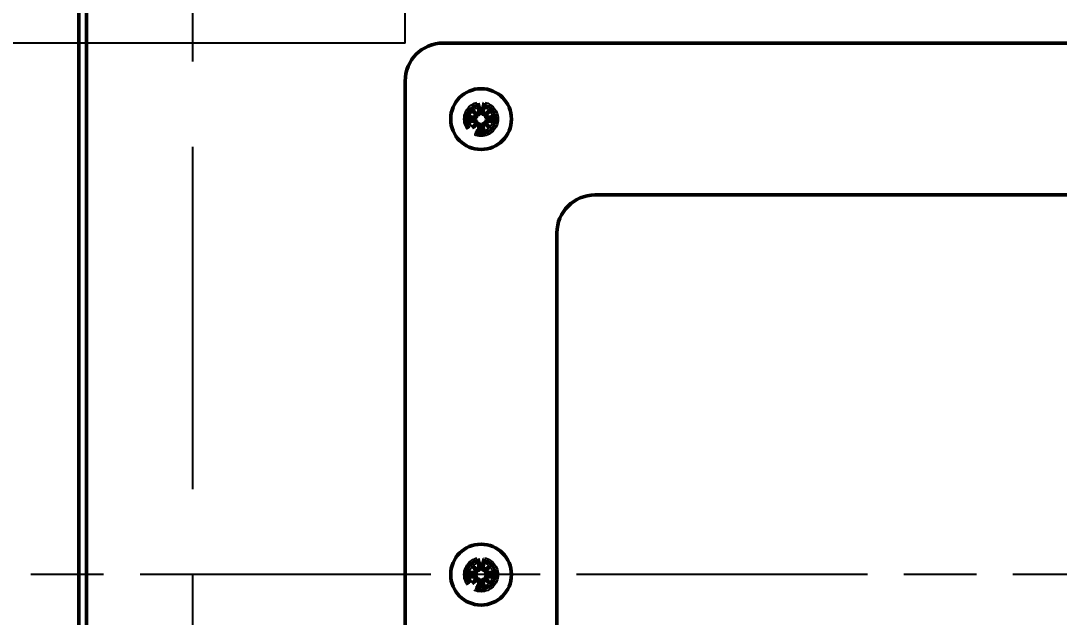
# Model space of a CAD drawing. Header units: millimetres. Extents: x 0 to 4200, y 0 to 2970.
# Drawn here: x 655.6 to 792.4, y 2199.6 to 2278.1 of the extents above; entities that cross this region are included whole.
import ezdxf

# ---------------------------------------------------------------- set-up
doc = ezdxf.new("R2010")
doc.units = ezdxf.units.MM
doc.header["$LTSCALE"] = 10
doc.linetypes.add('CHAIN', pattern=[0.7087, 0.4724, -0.0591, 0.1181, -0.0591])
doc.linetypes.add('DASHED', pattern=[0.2067, 0.1654, -0.0413])
for name, color, linetype, lineweight in [('Centerline (ANSI)', 7, 'Continuous', 25), ('Co ban', 7, 'Continuous', 50), ('Dimension (ANSI)', 7, 'Continuous', 25)]:
    doc.layers.add(name, color=color, linetype=linetype, lineweight=lineweight)
doc.layers.add('Manh', color=7, linetype='DASHED', lineweight=25, true_color=0x008000)
doc.styles.add('StandardAM_ANSI', font='')
doc.styles.get('StandardAM_ANSI').set_extended_font_data('VNI-Helve-Condense')
doc.dimstyles.new('Default - mm (ANSI)', dxfattribs={"dimscale": 10, "dimtxt": 5, "dimasz": 4, "dimexe": 2, "dimexo": 0.5, "dimgap": 0.8, "dimtad": 1, "dimtoh": 1, "dimdec": 0, "dimrnd": 1e-08, "dimzin": 4, "dimdsep": 46, "dimtxsty": 'StandardAM_ANSI', "dimcen": 0.09, "dimdle": 10, "dimclrd": 256, "dimclre": 256, "dimclrt": 256, "dimadec": 1, "dimazin": 1, "dimtfac": 0.61, "dimtofl": 0, "dimtmove": 0, "dimatfit": 3, "dimldrblk": 'DOT', "dimfxl": 1, "dimtolj": 1, "dimtzin": 4, "dimlwd": -1, "dimlwe": -1, "dimarcsym": 0})

# ---------------------------------------------------------------- blocks, each defined once
blk = doc.blocks.new('*D6')
at = {"layer": 'Defpoints', "color": 0, "transparency": 16777216}
for p in [(711.27, 2275.2), (560.53, 2135.2), (711.27, 2135.2)]:
    blk.add_point(p, dxfattribs=at)
at = {"layer": 'Dimension (ANSI)', "transparency": 16777216}
for p, q in [((706.27, 2275.2), (540.53, 2275.2)), ((560.53, 2235.2), (560.53, 2175.2)), ((706.27, 2135.2), (540.53, 2135.2))]:
    blk.add_line(p, q, dxfattribs=at)
for points in [[(553.86, 2235.2), (567.19, 2235.2), (560.53, 2275.2)], [(553.86, 2175.2), (567.19, 2175.2), (560.53, 2135.2)]]:
    blk.add_solid(points, dxfattribs=at)
at = {"layer": 'Dimension (ANSI)', "color": 150, "true_color": 0x0080ff, "transparency": 16777216, "insert": (501.46, 2159), "char_height": 50, "attachment_point": 1, "rotation": 90, "style": 'StandardAM_ANSI'}
blk.add_mtext('\\A1;140', dxfattribs=at)
blk = doc.blocks.new('_Dot')
at = {"color": 0, "linetype": 'ByBlock', "lineweight": -2}
blk.add_line((-0.5, 0), (-1, 0), dxfattribs=at)
at = {"color": 0, "linetype": 'ByBlock', "const_width": 0.5}
blk.add_lwpolyline([(-0.25, 0, 1), (0.25, 0, 1)], format="xyb", close=True, dxfattribs=at)
blk = doc.blocks.new('*D7')
at = {"layer": 'Defpoints', "color": 0, "transparency": 16777216}
for p in [(1826.27, 2353.57), (706.27, 2270.2), (1826.27, 2270.2)]:
    blk.add_point(p, dxfattribs=at)
at = {"layer": 'Dimension (ANSI)', "transparency": 16777216}
for p, q in [((706.27, 2275.2), (706.27, 2373.57)), ((1826.27, 2275.2), (1826.27, 2373.57)), ((746.27, 2353.57), (1786.27, 2353.57))]:
    blk.add_line(p, q, dxfattribs=at)
for points in [[(746.27, 2360.24), (746.27, 2346.91), (706.27, 2353.57)], [(1786.27, 2360.24), (1786.27, 2346.91), (1826.27, 2353.57)]]:
    blk.add_solid(points, dxfattribs=at)
at = {"layer": 'Dimension (ANSI)', "color": 150, "true_color": 0x0080ff, "transparency": 16777216, "insert": (1203.19, 2412.64), "char_height": 50, "attachment_point": 1, "style": 'StandardAM_ANSI'}
blk.add_mtext('\\A1;1120', dxfattribs=at)
blk = doc.blocks.new('*D11')
at = {"layer": 'Defpoints', "color": 0, "transparency": 16777216}
for p in [(664.27, 2558.2), (444.27, 1852.2), (664.27, 1852.2)]:
    blk.add_point(p, dxfattribs=at)
at = {"layer": 'Dimension (ANSI)', "transparency": 16777216}
for p, q in [((659.27, 2558.2), (424.27, 2558.2)), ((444.27, 2518.2), (444.27, 1892.2)), ((659.27, 1852.2), (424.27, 1852.2))]:
    blk.add_line(p, q, dxfattribs=at)
for points in [[(437.61, 2518.2), (450.94, 2518.2), (444.27, 2558.2)], [(437.61, 1892.2), (450.94, 1892.2), (444.27, 1852.2)]]:
    blk.add_solid(points, dxfattribs=at)
at = {"layer": 'Dimension (ANSI)', "color": 150, "true_color": 0x0080ff, "transparency": 16777216, "insert": (385.21, 2156.4), "char_height": 50, "attachment_point": 1, "rotation": 90, "style": 'StandardAM_ANSI'}
blk.add_mtext('\\A1;706', dxfattribs=at)

msp = doc.modelspace()

# ---------------------------------------------------------------- linework, layer by layer
at = {"layer": 'Centerline (ANSI)', "linetype": 'CHAIN', "ltscale": 8.113447}
msp.add_line((2549.67, 2205.2), (583.52, 2205.2), dxfattribs=at)
at = {"layer": 'Co ban'}
for p, q in [((663.27, 2025.94), (663.27, 2384.46)), ((664.27, 2025.94), (664.27, 2384.46)), ((664.27, 2384.46), (664.27, 2025.94)), ((711.27, 2275.2), (1821.27, 2275.2)), ((706.27, 2140.2), (706.27, 2270.2)), ((715.11, 2266.36), (715.6, 2265.87)), ((715.6, 2265.87), (715.74, 2265.73)), ((716.95, 2265.87), (716.81, 2265.73)), ((717.43, 2266.36), (716.95, 2265.87)), ((715.11, 2264.04), (715.6, 2264.52)), ((715.6, 2264.52), (715.74, 2264.66)), ((716.95, 2264.52), (716.81, 2264.66)), ((717.43, 2264.04), (716.95, 2264.52)), ((731.27, 2255.2), (921.27, 2255.2)), ((726.27, 2160.2), (726.27, 2250.2)), ((715.11, 2206.36), (715.6, 2205.87)), ((715.6, 2205.87), (715.74, 2205.73)), ((716.95, 2205.87), (716.81, 2205.73)), ((717.43, 2206.36), (716.95, 2205.87)), ((715.11, 2204.04), (715.6, 2204.52)), ((715.6, 2204.52), (715.74, 2204.66)), ((716.95, 2204.52), (716.81, 2204.66)), ((717.43, 2204.04), (716.95, 2204.52))]:
    msp.add_line(p, q, dxfattribs=at)
for centre in [(716.27, 2265.2), (716.27, 2205.2)]:
    msp.add_circle(centre, 4, dxfattribs=at)
for centre, radius, start, end in [((711.27, 2270.2), 5, 90, 180), ((716.27, 2265.2), 1.34, 82.3918, 97.6082), ((716.27, 2265.2), 1.34, 172.3918, 187.6082), ((716.27, 2265.2), 1.34, 352.3918, 7.6082), ((716.27, 2265.2), 1.34, 262.3918, 277.6082), ((731.27, 2250.2), 5, 90, 180), ((716.27, 2205.2), 1.34, 82.3918, 97.6082), ((716.27, 2205.2), 1.34, 172.3918, 187.6082), ((716.27, 2205.2), 1.34, 352.3918, 7.6082), ((716.27, 2205.2), 1.34, 262.3918, 277.6082)]:
    msp.add_arc(centre, radius, start, end, dxfattribs=at)
for centre, major_axis, ratio, start_param, end_param in [((716.68, 2265.25), (0.78, -6.44), 0.087156, 4.378084, 4.547777), ((715.87, 2265.25), (0.78, 6.44), 0.087156, 4.877001, 5.046694), ((717, 2265.82), (-4.2, 4.86), 0.173648, 1.313224, 1.430376), ((715.65, 2264.47), (4.86, -4.2), 0.173648, 1.711217, 1.828368), ((715.37, 2265.86), (-0.188, -0.163), 0.868224, 2.023807, 2.409971), ((715.61, 2266.1), (-0.163, -0.188), 0.868224, 0.731621, 1.117785), ((716.9, 2264.47), (4.86, 4.2), 0.173648, 1.313224, 1.430376), ((716.94, 2266.1), (-0.163, 0.188), 0.868224, 2.023807, 2.409971), ((717.18, 2265.86), (-0.188, 0.163), 0.868224, 0.731621, 1.117785), ((715.55, 2265.82), (-4.2, -4.86), 0.173648, 1.711217, 1.828368), ((716.23, 2264.79), (-6.44, 0.78), 0.087156, 4.877001, 5.046694), ((716.23, 2265.6), (6.44, 0.78), 0.087156, 4.378084, 4.547777), ((717, 2264.57), (4.2, 4.86), 0.173648, 1.711217, 1.828368), ((715.65, 2265.92), (-4.86, -4.2), 0.173648, 1.313224, 1.430376), ((715.37, 2264.54), (0.188, -0.163), 0.868224, 0.731621, 1.117785), ((715.61, 2264.29), (0.163, -0.188), 0.868224, 2.023807, 2.409971), ((716.94, 2264.29), (0.163, 0.188), 0.868224, 0.731621, 1.117785), ((716.9, 2265.92), (-4.86, 4.2), 0.173648, 1.711217, 1.828368), ((717.18, 2264.54), (0.188, 0.163), 0.868224, 2.023807, 2.409971), ((715.55, 2264.57), (4.2, -4.86), 0.173648, 1.313224, 1.430376), ((716.32, 2264.79), (-6.44, -0.78), 0.087156, 4.378084, 4.547777), ((716.32, 2265.6), (6.44, -0.78), 0.087156, 4.877001, 5.046694), ((716.68, 2265.15), (-0.78, -6.44), 0.087156, 4.877001, 5.046694), ((715.87, 2265.15), (-0.78, 6.44), 0.087156, 4.378084, 4.547777), ((716.68, 2205.25), (0.78, -6.44), 0.087156, 4.378084, 4.547777), ((715.87, 2205.25), (0.78, 6.44), 0.087156, 4.877001, 5.046694), ((717, 2205.82), (-4.2, 4.86), 0.173648, 1.313224, 1.430376), ((715.65, 2204.47), (4.86, -4.2), 0.173648, 1.711217, 1.828368), ((715.37, 2205.86), (-0.188, -0.163), 0.868224, 2.023807, 2.409971), ((715.61, 2206.1), (-0.163, -0.188), 0.868224, 0.731621, 1.117785), ((716.9, 2204.47), (4.86, 4.2), 0.173648, 1.313224, 1.430376), ((716.94, 2206.1), (-0.163, 0.188), 0.868224, 2.023807, 2.409971), ((717.18, 2205.86), (-0.188, 0.163), 0.868224, 0.731621, 1.117785), ((715.55, 2205.82), (-4.2, -4.86), 0.173648, 1.711217, 1.828368), ((716.23, 2204.79), (-6.44, 0.78), 0.087156, 4.877001, 5.046694), ((716.23, 2205.6), (6.44, 0.78), 0.087156, 4.378084, 4.547777), ((717, 2204.57), (4.2, 4.86), 0.173648, 1.711217, 1.828368), ((715.65, 2205.92), (-4.86, -4.2), 0.173648, 1.313224, 1.430376), ((715.37, 2204.54), (0.188, -0.163), 0.868224, 0.731621, 1.117785), ((715.61, 2204.29), (0.163, -0.188), 0.868224, 2.023807, 2.409971), ((716.94, 2204.29), (0.163, 0.188), 0.868224, 0.731621, 1.117785), ((716.9, 2205.92), (-4.86, 4.2), 0.173648, 1.711217, 1.828368), ((717.18, 2204.54), (0.188, 0.163), 0.868224, 2.023807, 2.409971), ((715.55, 2204.57), (4.2, -4.86), 0.173648, 1.313224, 1.430376), ((716.32, 2204.79), (-6.44, -0.78), 0.087156, 4.378084, 4.547777), ((716.32, 2205.6), (6.44, -0.78), 0.087156, 4.877001, 5.046694), ((716.68, 2205.15), (-0.78, -6.44), 0.087156, 4.877001, 5.046694), ((715.87, 2205.15), (-0.78, 6.44), 0.087156, 4.378084, 4.547777)]:
    msp.add_ellipse(centre, major_axis=major_axis, ratio=ratio, start_param=start_param, end_param=end_param, dxfattribs=at)
for points, knots in [([(715.92, 2267.09), (715.92, 2267.1), (715.92, 2267.11), (715.91, 2267.14), (715.91, 2267.16), (715.9, 2267.2), (715.9, 2267.22), (715.9, 2267.26), (715.89, 2267.28), (715.89, 2267.29)], [0.05658644, 0.05658644, 0.05658644, 0.05658644, 0.06161587, 0.06161587, 0.06775669, 0.06775669, 0.07390904, 0.07390904, 0.07912293, 0.07912293, 0.07912293, 0.07912293]), ([(716.66, 2267.29), (716.65, 2267.28), (716.65, 2267.26), (716.65, 2267.22), (716.64, 2267.2), (716.64, 2267.16), (716.63, 2267.14), (716.63, 2267.11), (716.63, 2267.1), (716.62, 2267.09)], [0.01947687, 0.01947687, 0.01947687, 0.01947687, 0.02469076, 0.02469076, 0.03084311, 0.03084311, 0.03698394, 0.03698394, 0.04201336, 0.04201336, 0.04201336, 0.04201336]), ([(716, 2266.23), (716, 2266.2), (716, 2266.16), (715.97, 2266.08), (715.95, 2266.04), (715.91, 2265.98), (715.88, 2265.95), (715.81, 2265.91), (715.77, 2265.9), (715.72, 2265.9), (715.7, 2265.89), (715.69, 2265.89)], [0, 0, 0, 0, 0.01151442, 0.01151442, 0.02302884, 0.02302884, 0.0344178, 0.0344178, 0.04580676, 0.04580676, 0.0498478, 0.0498478, 0.0498478, 0.0498478]), ([(716.14, 2266.25), (716.14, 2266.25), (716.14, 2266.24), (716.15, 2266.19), (716.15, 2266.14), (716.13, 2266.05), (716.12, 2266.01), (716.08, 2265.94), (716.06, 2265.9), (716, 2265.84), (715.96, 2265.81), (715.89, 2265.77), (715.85, 2265.75), (715.79, 2265.74), (715.76, 2265.73), (715.74, 2265.73)], [0.18013192, 0.18013192, 0.18013192, 0.18013192, 0.18231103, 0.18231103, 0.1966644, 0.1966644, 0.21101777, 0.21101777, 0.22326588, 0.22326588, 0.23551399, 0.23551399, 0.24776211, 0.24776211, 0.25510696, 0.25510696, 0.25510696, 0.25510696]), ([(716.81, 2265.73), (716.79, 2265.73), (716.76, 2265.74), (716.69, 2265.75), (716.65, 2265.77), (716.58, 2265.81), (716.55, 2265.84), (716.49, 2265.9), (716.47, 2265.94), (716.43, 2266.01), (716.41, 2266.05), (716.4, 2266.14), (716.4, 2266.19), (716.4, 2266.23), (716.4, 2266.24), (716.4, 2266.25), (716.41, 2266.25)], [-0.07279593, -0.07279593, -0.07279593, -0.07279593, -0.06545108, -0.06545108, -0.05320296, -0.05320296, -0.04095485, -0.04095485, -0.02870674, -0.02870674, -0.01435337, -0.01435337, 0, 0, 0, 0.00217911, 0.00217911, 0.00217911, 0.00217911]), ([(716.86, 2265.89), (716.86, 2265.89), (716.86, 2265.89), (716.82, 2265.9), (716.78, 2265.9), (716.7, 2265.93), (716.67, 2265.96), (716.61, 2266.01), (716.59, 2266.04), (716.56, 2266.12), (716.55, 2266.16), (716.55, 2266.21), (716.55, 2266.22), (716.55, 2266.23)], [0.02262869, 0.02262869, 0.02262869, 0.02262869, 0.02311382, 0.02311382, 0.03450698, 0.03450698, 0.04590014, 0.04590014, 0.05733833, 0.05733833, 0.06877652, 0.06877652, 0.07249219, 0.07249219, 0.07249219, 0.07249219]), ([(714.18, 2265.58), (714.19, 2265.58), (714.21, 2265.58), (714.25, 2265.57), (714.27, 2265.57), (714.31, 2265.56), (714.33, 2265.56), (714.36, 2265.55), (714.37, 2265.55), (714.38, 2265.55)], [0.01947687, 0.01947687, 0.01947687, 0.01947687, 0.02469076, 0.02469076, 0.03084311, 0.03084311, 0.03698394, 0.03698394, 0.04201336, 0.04201336, 0.04201336, 0.04201336]), ([(714.38, 2264.85), (714.37, 2264.84), (714.36, 2264.84), (714.33, 2264.84), (714.31, 2264.83), (714.27, 2264.83), (714.25, 2264.82), (714.21, 2264.82), (714.19, 2264.82), (714.18, 2264.82)], [0.05658644, 0.05658644, 0.05658644, 0.05658644, 0.06161587, 0.06161587, 0.06775669, 0.06775669, 0.07390904, 0.07390904, 0.07912293, 0.07912293, 0.07912293, 0.07912293]), ([(715.74, 2265.73), (715.74, 2265.71), (715.73, 2265.68), (715.72, 2265.62), (715.7, 2265.58), (715.66, 2265.51), (715.63, 2265.47), (715.57, 2265.41), (715.53, 2265.39), (715.46, 2265.35), (715.42, 2265.34), (715.33, 2265.32), (715.28, 2265.32), (715.24, 2265.33), (715.23, 2265.33), (715.23, 2265.33), (715.22, 2265.33)], [-0.07279593, -0.07279593, -0.07279593, -0.07279593, -0.06545108, -0.06545108, -0.05320296, -0.05320296, -0.04095485, -0.04095485, -0.02870674, -0.02870674, -0.01435337, -0.01435337, 0, 0, 0, 0.00217911, 0.00217911, 0.00217911, 0.00217911]), ([(715.22, 2265.07), (715.23, 2265.07), (715.23, 2265.07), (715.28, 2265.07), (715.33, 2265.07), (715.42, 2265.06), (715.46, 2265.04), (715.53, 2265), (715.57, 2264.98), (715.63, 2264.92), (715.66, 2264.89), (715.7, 2264.82), (715.72, 2264.78), (715.73, 2264.71), (715.74, 2264.68), (715.74, 2264.66)], [0.18013192, 0.18013192, 0.18013192, 0.18013192, 0.18231103, 0.18231103, 0.1966644, 0.1966644, 0.21101777, 0.21101777, 0.22326588, 0.22326588, 0.23551399, 0.23551399, 0.24776211, 0.24776211, 0.25510696, 0.25510696, 0.25510696, 0.25510696]), ([(715.58, 2265.78), (715.58, 2265.78), (715.58, 2265.78), (715.58, 2265.74), (715.57, 2265.7), (715.54, 2265.62), (715.51, 2265.59), (715.46, 2265.54), (715.43, 2265.51), (715.35, 2265.48), (715.31, 2265.47), (715.26, 2265.47), (715.25, 2265.47), (715.24, 2265.47)], [0.02262944, 0.02262944, 0.02262944, 0.02262944, 0.02319765, 0.02319765, 0.0345489, 0.0345489, 0.04590016, 0.04590016, 0.05733835, 0.05733835, 0.06877655, 0.06877655, 0.07249221, 0.07249221, 0.07249221, 0.07249221]), ([(715.24, 2264.92), (715.27, 2264.92), (715.32, 2264.92), (715.39, 2264.9), (715.43, 2264.88), (715.49, 2264.83), (715.52, 2264.8), (715.56, 2264.73), (715.57, 2264.69), (715.58, 2264.64), (715.58, 2264.63), (715.58, 2264.61)], [0, 0, 0, 0, 0.01151442, 0.01151442, 0.02302884, 0.02302884, 0.0344178, 0.0344178, 0.04580676, 0.04580676, 0.0498478, 0.0498478, 0.0498478, 0.0498478]), ([(715.69, 2264.5), (715.69, 2264.5), (715.69, 2264.5), (715.73, 2264.5), (715.77, 2264.49), (715.85, 2264.46), (715.88, 2264.44), (715.93, 2264.38), (715.96, 2264.35), (715.99, 2264.27), (716, 2264.23), (716, 2264.18), (716, 2264.17), (716, 2264.16)], [0.02262944, 0.02262944, 0.02262944, 0.02262944, 0.02319765, 0.02319765, 0.0345489, 0.0345489, 0.04590016, 0.04590016, 0.05733835, 0.05733835, 0.06877655, 0.06877655, 0.07249221, 0.07249221, 0.07249221, 0.07249221]), ([(715.74, 2264.66), (715.76, 2264.66), (715.79, 2264.66), (715.85, 2264.64), (715.89, 2264.62), (715.96, 2264.58), (716, 2264.55), (716.06, 2264.49), (716.08, 2264.46), (716.12, 2264.39), (716.13, 2264.34), (716.15, 2264.25), (716.15, 2264.2), (716.15, 2264.16), (716.14, 2264.15), (716.14, 2264.15), (716.14, 2264.14)], [-0.07279593, -0.07279593, -0.07279593, -0.07279593, -0.06545108, -0.06545108, -0.05320296, -0.05320296, -0.04095485, -0.04095485, -0.02870674, -0.02870674, -0.01435337, -0.01435337, 0, 0, 0, 0.00217911, 0.00217911, 0.00217911, 0.00217911]), ([(716.41, 2264.14), (716.4, 2264.15), (716.4, 2264.15), (716.4, 2264.2), (716.4, 2264.25), (716.41, 2264.34), (716.43, 2264.39), (716.47, 2264.46), (716.49, 2264.49), (716.55, 2264.55), (716.58, 2264.58), (716.65, 2264.62), (716.69, 2264.64), (716.76, 2264.66), (716.79, 2264.66), (716.81, 2264.66)], [0.18013192, 0.18013192, 0.18013192, 0.18013192, 0.18231103, 0.18231103, 0.1966644, 0.1966644, 0.21101777, 0.21101777, 0.22326588, 0.22326588, 0.23551399, 0.23551399, 0.24776211, 0.24776211, 0.25510696, 0.25510696, 0.25510696, 0.25510696]), ([(716.55, 2264.16), (716.55, 2264.2), (716.55, 2264.24), (716.57, 2264.32), (716.59, 2264.35), (716.64, 2264.41), (716.67, 2264.44), (716.74, 2264.48), (716.78, 2264.49), (716.83, 2264.5), (716.85, 2264.5), (716.86, 2264.5)], [0, 0, 0, 0, 0.01154742, 0.01154742, 0.02309483, 0.02309483, 0.0344508, 0.0344508, 0.04580677, 0.04580677, 0.04984781, 0.04984781, 0.04984781, 0.04984781]), ([(717.33, 2265.33), (717.32, 2265.33), (717.32, 2265.33), (717.27, 2265.32), (717.22, 2265.32), (717.13, 2265.34), (717.09, 2265.35), (717.01, 2265.39), (716.98, 2265.41), (716.92, 2265.47), (716.89, 2265.51), (716.85, 2265.58), (716.83, 2265.62), (716.82, 2265.68), (716.81, 2265.71), (716.81, 2265.73)], [0.18013192, 0.18013192, 0.18013192, 0.18013192, 0.18231103, 0.18231103, 0.1966644, 0.1966644, 0.21101777, 0.21101777, 0.22326588, 0.22326588, 0.23551399, 0.23551399, 0.24776211, 0.24776211, 0.25510696, 0.25510696, 0.25510696, 0.25510696]), ([(716.81, 2264.66), (716.81, 2264.68), (716.82, 2264.71), (716.83, 2264.78), (716.85, 2264.82), (716.89, 2264.89), (716.92, 2264.92), (716.98, 2264.98), (717.01, 2265), (717.09, 2265.04), (717.13, 2265.06), (717.22, 2265.07), (717.27, 2265.07), (717.31, 2265.07), (717.32, 2265.07), (717.32, 2265.07), (717.33, 2265.07)], [-0.07279593, -0.07279593, -0.07279593, -0.07279593, -0.06545108, -0.06545108, -0.05320296, -0.05320296, -0.04095485, -0.04095485, -0.02870674, -0.02870674, -0.01435337, -0.01435337, 0, 0, 0, 0.00217911, 0.00217911, 0.00217911, 0.00217911]), ([(717.31, 2265.47), (717.27, 2265.47), (717.23, 2265.47), (717.15, 2265.5), (717.12, 2265.52), (717.06, 2265.56), (717.03, 2265.59), (716.99, 2265.66), (716.98, 2265.7), (716.97, 2265.75), (716.97, 2265.77), (716.97, 2265.78)], [0, 0, 0, 0, 0.01151442, 0.01151442, 0.02302884, 0.02302884, 0.0344178, 0.0344178, 0.04580676, 0.04580676, 0.0498478, 0.0498478, 0.0498478, 0.0498478]), ([(716.97, 2264.61), (716.97, 2264.61), (716.97, 2264.62), (716.97, 2264.65), (716.98, 2264.7), (717.01, 2264.77), (717.03, 2264.8), (717.09, 2264.86), (717.12, 2264.88), (717.2, 2264.91), (717.24, 2264.92), (717.29, 2264.92), (717.3, 2264.92), (717.31, 2264.92)], [0.02262944, 0.02262944, 0.02262944, 0.02262944, 0.02319765, 0.02319765, 0.0345489, 0.0345489, 0.04590016, 0.04590016, 0.05733835, 0.05733835, 0.06877655, 0.06877655, 0.07249221, 0.07249221, 0.07249221, 0.07249221]), ([(718.17, 2265.55), (718.18, 2265.55), (718.19, 2265.55), (718.22, 2265.56), (718.24, 2265.56), (718.27, 2265.57), (718.3, 2265.57), (718.33, 2265.58), (718.35, 2265.58), (718.37, 2265.58)], [0.05658644, 0.05658644, 0.05658644, 0.05658644, 0.06161587, 0.06161587, 0.06775669, 0.06775669, 0.07390904, 0.07390904, 0.07912293, 0.07912293, 0.07912293, 0.07912293]), ([(718.37, 2264.82), (718.35, 2264.82), (718.33, 2264.82), (718.3, 2264.82), (718.27, 2264.83), (718.24, 2264.83), (718.22, 2264.84), (718.19, 2264.84), (718.18, 2264.84), (718.17, 2264.85)], [0.01947687, 0.01947687, 0.01947687, 0.01947687, 0.02469076, 0.02469076, 0.03084311, 0.03084311, 0.03698394, 0.03698394, 0.04201336, 0.04201336, 0.04201336, 0.04201336]), ([(715.89, 2263.1), (715.89, 2263.12), (715.9, 2263.14), (715.9, 2263.17), (715.9, 2263.2), (715.91, 2263.24), (715.91, 2263.26), (715.92, 2263.28), (715.92, 2263.29), (715.92, 2263.3)], [0.01947687, 0.01947687, 0.01947687, 0.01947687, 0.02469076, 0.02469076, 0.03084311, 0.03084311, 0.03698394, 0.03698394, 0.04201336, 0.04201336, 0.04201336, 0.04201336]), ([(716.62, 2263.3), (716.63, 2263.29), (716.63, 2263.28), (716.63, 2263.26), (716.64, 2263.24), (716.64, 2263.2), (716.65, 2263.17), (716.65, 2263.14), (716.65, 2263.12), (716.66, 2263.1)], [0.05658644, 0.05658644, 0.05658644, 0.05658644, 0.06161587, 0.06161587, 0.06775669, 0.06775669, 0.07390904, 0.07390904, 0.07912293, 0.07912293, 0.07912293, 0.07912293]), ([(715.92, 2207.09), (715.92, 2207.1), (715.92, 2207.11), (715.91, 2207.14), (715.91, 2207.16), (715.9, 2207.2), (715.9, 2207.22), (715.9, 2207.26), (715.89, 2207.28), (715.89, 2207.29)], [0.05658644, 0.05658644, 0.05658644, 0.05658644, 0.06161587, 0.06161587, 0.06775669, 0.06775669, 0.07390904, 0.07390904, 0.07912293, 0.07912293, 0.07912293, 0.07912293]), ([(716.66, 2207.29), (716.65, 2207.28), (716.65, 2207.26), (716.65, 2207.22), (716.64, 2207.2), (716.64, 2207.16), (716.63, 2207.14), (716.63, 2207.11), (716.63, 2207.1), (716.62, 2207.09)], [0.01947687, 0.01947687, 0.01947687, 0.01947687, 0.02469076, 0.02469076, 0.03084311, 0.03084311, 0.03698394, 0.03698394, 0.04201336, 0.04201336, 0.04201336, 0.04201336]), ([(715.74, 2205.73), (715.74, 2205.71), (715.73, 2205.68), (715.72, 2205.62), (715.7, 2205.58), (715.66, 2205.51), (715.63, 2205.47), (715.57, 2205.41), (715.53, 2205.39), (715.46, 2205.35), (715.42, 2205.34), (715.33, 2205.32), (715.28, 2205.32), (715.24, 2205.33), (715.23, 2205.33), (715.23, 2205.33), (715.22, 2205.33)], [-0.07279593, -0.07279593, -0.07279593, -0.07279593, -0.06545108, -0.06545108, -0.05320296, -0.05320296, -0.04095485, -0.04095485, -0.02870674, -0.02870674, -0.01435337, -0.01435337, 0, 0, 0, 0.00217911, 0.00217911, 0.00217911, 0.00217911]), ([(715.58, 2205.78), (715.58, 2205.78), (715.58, 2205.78), (715.58, 2205.74), (715.57, 2205.7), (715.54, 2205.62), (715.51, 2205.59), (715.46, 2205.54), (715.43, 2205.51), (715.35, 2205.48), (715.31, 2205.47), (715.26, 2205.47), (715.25, 2205.47), (715.24, 2205.47)], [0.02262944, 0.02262944, 0.02262944, 0.02262944, 0.02319765, 0.02319765, 0.0345489, 0.0345489, 0.04590016, 0.04590016, 0.05733835, 0.05733835, 0.06877655, 0.06877655, 0.07249221, 0.07249221, 0.07249221, 0.07249221]), ([(716, 2206.23), (716, 2206.2), (716, 2206.16), (715.97, 2206.08), (715.95, 2206.04), (715.91, 2205.98), (715.88, 2205.95), (715.81, 2205.91), (715.77, 2205.9), (715.72, 2205.9), (715.7, 2205.89), (715.69, 2205.89)], [0, 0, 0, 0, 0.01151442, 0.01151442, 0.02302884, 0.02302884, 0.0344178, 0.0344178, 0.04580676, 0.04580676, 0.0498478, 0.0498478, 0.0498478, 0.0498478]), ([(716.14, 2206.25), (716.14, 2206.25), (716.14, 2206.24), (716.15, 2206.19), (716.15, 2206.14), (716.13, 2206.05), (716.12, 2206.01), (716.08, 2205.94), (716.06, 2205.9), (716, 2205.84), (715.96, 2205.81), (715.89, 2205.77), (715.85, 2205.75), (715.79, 2205.74), (715.76, 2205.73), (715.74, 2205.73)], [0.18013192, 0.18013192, 0.18013192, 0.18013192, 0.18231103, 0.18231103, 0.1966644, 0.1966644, 0.21101777, 0.21101777, 0.22326588, 0.22326588, 0.23551399, 0.23551399, 0.24776211, 0.24776211, 0.25510696, 0.25510696, 0.25510696, 0.25510696]), ([(716.81, 2205.73), (716.79, 2205.73), (716.76, 2205.74), (716.69, 2205.75), (716.65, 2205.77), (716.58, 2205.81), (716.55, 2205.84), (716.49, 2205.9), (716.47, 2205.94), (716.43, 2206.01), (716.41, 2206.05), (716.4, 2206.14), (716.4, 2206.19), (716.4, 2206.23), (716.4, 2206.24), (716.4, 2206.25), (716.41, 2206.25)], [-0.07279593, -0.07279593, -0.07279593, -0.07279593, -0.06545108, -0.06545108, -0.05320296, -0.05320296, -0.04095485, -0.04095485, -0.02870674, -0.02870674, -0.01435337, -0.01435337, 0, 0, 0, 0.00217911, 0.00217911, 0.00217911, 0.00217911]), ([(716.86, 2205.89), (716.86, 2205.89), (716.86, 2205.89), (716.82, 2205.9), (716.78, 2205.9), (716.7, 2205.93), (716.67, 2205.96), (716.61, 2206.01), (716.59, 2206.04), (716.56, 2206.12), (716.55, 2206.16), (716.55, 2206.21), (716.55, 2206.22), (716.55, 2206.23)], [0.02262869, 0.02262869, 0.02262869, 0.02262869, 0.02311382, 0.02311382, 0.03450698, 0.03450698, 0.04590014, 0.04590014, 0.05733833, 0.05733833, 0.06877652, 0.06877652, 0.07249219, 0.07249219, 0.07249219, 0.07249219]), ([(717.33, 2205.33), (717.32, 2205.33), (717.32, 2205.33), (717.27, 2205.32), (717.22, 2205.32), (717.13, 2205.34), (717.09, 2205.35), (717.01, 2205.39), (716.98, 2205.41), (716.92, 2205.47), (716.89, 2205.51), (716.85, 2205.58), (716.83, 2205.62), (716.82, 2205.68), (716.81, 2205.71), (716.81, 2205.73)], [0.18013192, 0.18013192, 0.18013192, 0.18013192, 0.18231103, 0.18231103, 0.1966644, 0.1966644, 0.21101777, 0.21101777, 0.22326588, 0.22326588, 0.23551399, 0.23551399, 0.24776211, 0.24776211, 0.25510696, 0.25510696, 0.25510696, 0.25510696]), ([(717.31, 2205.47), (717.27, 2205.47), (717.23, 2205.47), (717.15, 2205.5), (717.12, 2205.52), (717.06, 2205.56), (717.03, 2205.59), (716.99, 2205.66), (716.98, 2205.7), (716.97, 2205.75), (716.97, 2205.77), (716.97, 2205.78)], [0, 0, 0, 0, 0.01151442, 0.01151442, 0.02302884, 0.02302884, 0.0344178, 0.0344178, 0.04580676, 0.04580676, 0.0498478, 0.0498478, 0.0498478, 0.0498478]), ([(714.18, 2205.58), (714.19, 2205.58), (714.21, 2205.58), (714.25, 2205.57), (714.27, 2205.57), (714.31, 2205.56), (714.33, 2205.56), (714.36, 2205.55), (714.37, 2205.55), (714.38, 2205.55)], [0.01947687, 0.01947687, 0.01947687, 0.01947687, 0.02469076, 0.02469076, 0.03084311, 0.03084311, 0.03698394, 0.03698394, 0.04201336, 0.04201336, 0.04201336, 0.04201336]), ([(714.38, 2204.85), (714.37, 2204.84), (714.36, 2204.84), (714.33, 2204.84), (714.31, 2204.83), (714.27, 2204.83), (714.25, 2204.82), (714.21, 2204.82), (714.19, 2204.82), (714.18, 2204.82)], [0.05658644, 0.05658644, 0.05658644, 0.05658644, 0.06161587, 0.06161587, 0.06775669, 0.06775669, 0.07390904, 0.07390904, 0.07912293, 0.07912293, 0.07912293, 0.07912293]), ([(715.22, 2205.07), (715.23, 2205.07), (715.23, 2205.07), (715.28, 2205.07), (715.33, 2205.07), (715.42, 2205.06), (715.46, 2205.04), (715.53, 2205), (715.57, 2204.98), (715.63, 2204.92), (715.66, 2204.89), (715.7, 2204.82), (715.72, 2204.78), (715.73, 2204.71), (715.74, 2204.68), (715.74, 2204.66)], [0.18013192, 0.18013192, 0.18013192, 0.18013192, 0.18231103, 0.18231103, 0.1966644, 0.1966644, 0.21101777, 0.21101777, 0.22326588, 0.22326588, 0.23551399, 0.23551399, 0.24776211, 0.24776211, 0.25510696, 0.25510696, 0.25510696, 0.25510696]), ([(715.24, 2204.92), (715.27, 2204.92), (715.32, 2204.92), (715.39, 2204.9), (715.43, 2204.88), (715.49, 2204.83), (715.52, 2204.8), (715.56, 2204.73), (715.57, 2204.69), (715.58, 2204.64), (715.58, 2204.63), (715.58, 2204.61)], [0, 0, 0, 0, 0.01151442, 0.01151442, 0.02302884, 0.02302884, 0.0344178, 0.0344178, 0.04580676, 0.04580676, 0.0498478, 0.0498478, 0.0498478, 0.0498478]), ([(715.69, 2204.5), (715.69, 2204.5), (715.69, 2204.5), (715.73, 2204.5), (715.77, 2204.49), (715.85, 2204.46), (715.88, 2204.44), (715.93, 2204.38), (715.96, 2204.35), (715.99, 2204.27), (716, 2204.23), (716, 2204.18), (716, 2204.17), (716, 2204.16)], [0.02262944, 0.02262944, 0.02262944, 0.02262944, 0.02319765, 0.02319765, 0.0345489, 0.0345489, 0.04590016, 0.04590016, 0.05733835, 0.05733835, 0.06877655, 0.06877655, 0.07249221, 0.07249221, 0.07249221, 0.07249221]), ([(715.74, 2204.66), (715.76, 2204.66), (715.79, 2204.66), (715.85, 2204.64), (715.89, 2204.62), (715.96, 2204.58), (716, 2204.55), (716.06, 2204.49), (716.08, 2204.46), (716.12, 2204.39), (716.13, 2204.34), (716.15, 2204.25), (716.15, 2204.2), (716.15, 2204.16), (716.14, 2204.15), (716.14, 2204.15), (716.14, 2204.14)], [-0.07279593, -0.07279593, -0.07279593, -0.07279593, -0.06545108, -0.06545108, -0.05320296, -0.05320296, -0.04095485, -0.04095485, -0.02870674, -0.02870674, -0.01435337, -0.01435337, 0, 0, 0, 0.00217911, 0.00217911, 0.00217911, 0.00217911]), ([(716.41, 2204.14), (716.4, 2204.15), (716.4, 2204.15), (716.4, 2204.2), (716.4, 2204.25), (716.41, 2204.34), (716.43, 2204.39), (716.47, 2204.46), (716.49, 2204.49), (716.55, 2204.55), (716.58, 2204.58), (716.65, 2204.62), (716.69, 2204.64), (716.76, 2204.66), (716.79, 2204.66), (716.81, 2204.66)], [0.18013192, 0.18013192, 0.18013192, 0.18013192, 0.18231103, 0.18231103, 0.1966644, 0.1966644, 0.21101777, 0.21101777, 0.22326588, 0.22326588, 0.23551399, 0.23551399, 0.24776211, 0.24776211, 0.25510696, 0.25510696, 0.25510696, 0.25510696]), ([(716.55, 2204.16), (716.55, 2204.2), (716.55, 2204.24), (716.57, 2204.32), (716.59, 2204.35), (716.64, 2204.41), (716.67, 2204.44), (716.74, 2204.48), (716.78, 2204.49), (716.83, 2204.5), (716.85, 2204.5), (716.86, 2204.5)], [0, 0, 0, 0, 0.01154742, 0.01154742, 0.02309483, 0.02309483, 0.0344508, 0.0344508, 0.04580677, 0.04580677, 0.04984781, 0.04984781, 0.04984781, 0.04984781]), ([(716.81, 2204.66), (716.81, 2204.68), (716.82, 2204.71), (716.83, 2204.78), (716.85, 2204.82), (716.89, 2204.89), (716.92, 2204.92), (716.98, 2204.98), (717.01, 2205), (717.09, 2205.04), (717.13, 2205.06), (717.22, 2205.07), (717.27, 2205.07), (717.31, 2205.07), (717.32, 2205.07), (717.32, 2205.07), (717.33, 2205.07)], [-0.07279593, -0.07279593, -0.07279593, -0.07279593, -0.06545108, -0.06545108, -0.05320296, -0.05320296, -0.04095485, -0.04095485, -0.02870674, -0.02870674, -0.01435337, -0.01435337, 0, 0, 0, 0.00217911, 0.00217911, 0.00217911, 0.00217911]), ([(716.97, 2204.61), (716.97, 2204.61), (716.97, 2204.62), (716.97, 2204.65), (716.98, 2204.7), (717.01, 2204.77), (717.03, 2204.8), (717.09, 2204.86), (717.12, 2204.88), (717.2, 2204.91), (717.24, 2204.92), (717.29, 2204.92), (717.3, 2204.92), (717.31, 2204.92)], [0.02262944, 0.02262944, 0.02262944, 0.02262944, 0.02319765, 0.02319765, 0.0345489, 0.0345489, 0.04590016, 0.04590016, 0.05733835, 0.05733835, 0.06877655, 0.06877655, 0.07249221, 0.07249221, 0.07249221, 0.07249221]), ([(718.17, 2205.55), (718.18, 2205.55), (718.19, 2205.55), (718.22, 2205.56), (718.24, 2205.56), (718.27, 2205.57), (718.3, 2205.57), (718.33, 2205.58), (718.35, 2205.58), (718.37, 2205.58)], [0.05658644, 0.05658644, 0.05658644, 0.05658644, 0.06161587, 0.06161587, 0.06775669, 0.06775669, 0.07390904, 0.07390904, 0.07912293, 0.07912293, 0.07912293, 0.07912293]), ([(718.37, 2204.82), (718.35, 2204.82), (718.33, 2204.82), (718.3, 2204.82), (718.27, 2204.83), (718.24, 2204.83), (718.22, 2204.84), (718.19, 2204.84), (718.18, 2204.84), (718.17, 2204.85)], [0.01947687, 0.01947687, 0.01947687, 0.01947687, 0.02469076, 0.02469076, 0.03084311, 0.03084311, 0.03698394, 0.03698394, 0.04201336, 0.04201336, 0.04201336, 0.04201336]), ([(715.89, 2203.1), (715.89, 2203.12), (715.9, 2203.14), (715.9, 2203.17), (715.9, 2203.2), (715.91, 2203.24), (715.91, 2203.26), (715.92, 2203.28), (715.92, 2203.29), (715.92, 2203.3)], [0.01947687, 0.01947687, 0.01947687, 0.01947687, 0.02469076, 0.02469076, 0.03084311, 0.03084311, 0.03698394, 0.03698394, 0.04201336, 0.04201336, 0.04201336, 0.04201336]), ([(716.62, 2203.3), (716.63, 2203.29), (716.63, 2203.28), (716.63, 2203.26), (716.64, 2203.24), (716.64, 2203.2), (716.65, 2203.17), (716.65, 2203.14), (716.65, 2203.12), (716.66, 2203.1)], [0.05658644, 0.05658644, 0.05658644, 0.05658644, 0.06161587, 0.06161587, 0.06775669, 0.06775669, 0.07390904, 0.07390904, 0.07912293, 0.07912293, 0.07912293, 0.07912293])]:
    msp.add_open_spline(points, degree=3, knots=knots, dxfattribs=at)
for points, weights in [([(715.92, 2267.09), (716.03, 2266.76), (716.1, 2266.52)], [1.00291629593, 1.01778265824, 1]), ([(716.1, 2266.52), (716.12, 2266.37), (716.14, 2266.25)], [1, 1.12437348596, 1.24767116976]), ([(716.41, 2266.25), (716.43, 2266.37), (716.45, 2266.52)], [1.24767116976, 1.12437348596, 1]), ([(716.45, 2266.52), (716.52, 2266.76), (716.62, 2267.09)], [1, 1.01778265823, 1.00291629593]), ([(714.95, 2265.37), (714.71, 2265.45), (714.38, 2265.55)], [1, 1.01778265823, 1.00291629593]), ([(714.38, 2264.85), (714.71, 2264.95), (714.95, 2265.02)], [1.00291629593, 1.01778265824, 1]), ([(715.22, 2265.33), (715.1, 2265.35), (714.95, 2265.37)], [1.24767116976, 1.12437348596, 1]), ([(714.95, 2265.02), (715.1, 2265.05), (715.22, 2265.07)], [1, 1.12437348596, 1.24767116976]), ([(717.6, 2265.37), (717.45, 2265.35), (717.33, 2265.33)], [1, 1.12437348596, 1.24767116976]), ([(717.33, 2265.07), (717.45, 2265.05), (717.6, 2265.02)], [1.24767116976, 1.12437348596, 1]), ([(718.17, 2265.55), (717.84, 2265.45), (717.6, 2265.37)], [1.00291629593, 1.01778265824, 1]), ([(717.6, 2265.02), (717.84, 2264.95), (718.17, 2264.85)], [1, 1.01778265823, 1.00291629593]), ([(716.1, 2263.87), (716.03, 2263.64), (715.92, 2263.3)], [1, 1.01778265822, 1.00291629593]), ([(716.14, 2264.14), (716.12, 2264.02), (716.1, 2263.87)], [1.24767116976, 1.12437348596, 1]), ([(716.45, 2263.87), (716.43, 2264.02), (716.41, 2264.14)], [1, 1.12437348596, 1.24767116976]), ([(716.62, 2263.3), (716.52, 2263.64), (716.45, 2263.87)], [1.00291629593, 1.01778265823, 1]), ([(715.92, 2207.09), (716.03, 2206.76), (716.1, 2206.52)], [1.00291629593, 1.01778265824, 1]), ([(716.45, 2206.52), (716.52, 2206.76), (716.62, 2207.09)], [1, 1.01778265823, 1.00291629593]), ([(716.1, 2206.52), (716.12, 2206.37), (716.14, 2206.25)], [1, 1.12437348596, 1.24767116976]), ([(716.41, 2206.25), (716.43, 2206.37), (716.45, 2206.52)], [1.24767116976, 1.12437348596, 1]), ([(714.95, 2205.37), (714.71, 2205.45), (714.38, 2205.55)], [1, 1.01778265823, 1.00291629593]), ([(714.38, 2204.85), (714.71, 2204.95), (714.95, 2205.02)], [1.00291629593, 1.01778265824, 1]), ([(715.22, 2205.33), (715.1, 2205.35), (714.95, 2205.37)], [1.24767116976, 1.12437348596, 1]), ([(714.95, 2205.02), (715.1, 2205.05), (715.22, 2205.07)], [1, 1.12437348596, 1.24767116976]), ([(717.6, 2205.37), (717.45, 2205.35), (717.33, 2205.33)], [1, 1.12437348596, 1.24767116976]), ([(717.33, 2205.07), (717.45, 2205.05), (717.6, 2205.02)], [1.24767116976, 1.12437348596, 1]), ([(718.17, 2205.55), (717.84, 2205.45), (717.6, 2205.37)], [1.00291629593, 1.01778265824, 1]), ([(717.6, 2205.02), (717.84, 2204.95), (718.17, 2204.85)], [1, 1.01778265823, 1.00291629593]), ([(716.1, 2203.87), (716.03, 2203.64), (715.92, 2203.3)], [1, 1.01778265822, 1.00291629593]), ([(716.14, 2204.14), (716.12, 2204.02), (716.1, 2203.87)], [1.24767116976, 1.12437348596, 1]), ([(716.45, 2203.87), (716.43, 2204.02), (716.41, 2204.14)], [1, 1.12437348596, 1.24767116976]), ([(716.62, 2203.3), (716.52, 2203.64), (716.45, 2203.87)], [1.00291629593, 1.01778265823, 1])]:
    msp.add_rational_spline(points, weights, degree=2, dxfattribs=at)
at = {"layer": 'Manh', "ltscale": 27.253675}
msp.add_line((678.27, 2543.2), (678.27, 1867.2), dxfattribs=at)
at = {"layer": 'Manh', "ltscale": 2.692601}
for centre in [(716.27, 2265.2), (716.27, 2205.2)]:
    msp.add_circle(centre, 2.25, dxfattribs=at)
at = {"layer": 'Manh', "ltscale": 2.393412}
for centre in [(716.27, 2265.2), (716.27, 2205.2)]:
    msp.add_circle(centre, 2, dxfattribs=at)
at = {"layer": 'Manh', "ltscale": 2.166693}
for centre in [(716.27, 2265.2), (716.27, 2205.2)]:
    msp.add_circle(centre, 1.81, dxfattribs=at)
at = {"layer": 'Manh', "ltscale": 1.879507}
for centre in [(716.27, 2265.2), (716.27, 2205.2)]:
    msp.add_circle(centre, 1.57, dxfattribs=at)

# ---------------------------------------------------------------- dimensions: what is measured, and where the dimension line sits
at = {"layer": 'Dimension (ANSI)'}
for base, p1, p2, picture, middle in [((444.27, 1852.2), (664.27, 2558.2), (664.27, 1852.2), '*D11', (444.27, 2205.2)), ((560.53, 2135.2), (711.27, 2275.2), (711.27, 2135.2), '*D6', (560.53, 2205.2))]:
    dim = msp.add_linear_dim(base=base, p1=p1, p2=p2, angle=270, dimstyle='Default - mm (ANSI)', override={"dimgap": 0.8, "dimtoh": 0, "dimdec": 0, "dimtol": 0, "dimlim": 0, "dimtp": 0, "dimtm": 0, "dimtdec": 2, "dimatfit": 1}, dxfattribs=at)
    dim.commit()
    dim.dimension.update_dxf_attribs({"geometry": picture, "text_midpoint": middle, "dimtype": 160})
dim = msp.add_linear_dim(base=(1826.27, 2353.57), p1=(706.27, 2270.2), p2=(1826.27, 2270.2), dimstyle='Default - mm (ANSI)', override={"dimgap": 0.8, "dimtoh": 0, "dimdec": 0, "dimtol": 0, "dimlim": 0, "dimtp": 0, "dimtm": 0, "dimtdec": 2, "dimatfit": 1}, dxfattribs=at)
dim.commit()
dim.dimension.update_dxf_attribs({"geometry": '*D7', "text_midpoint": (1266.27, 2353.57), "dimtype": 160})

doc.saveas('drawing.dxf')
